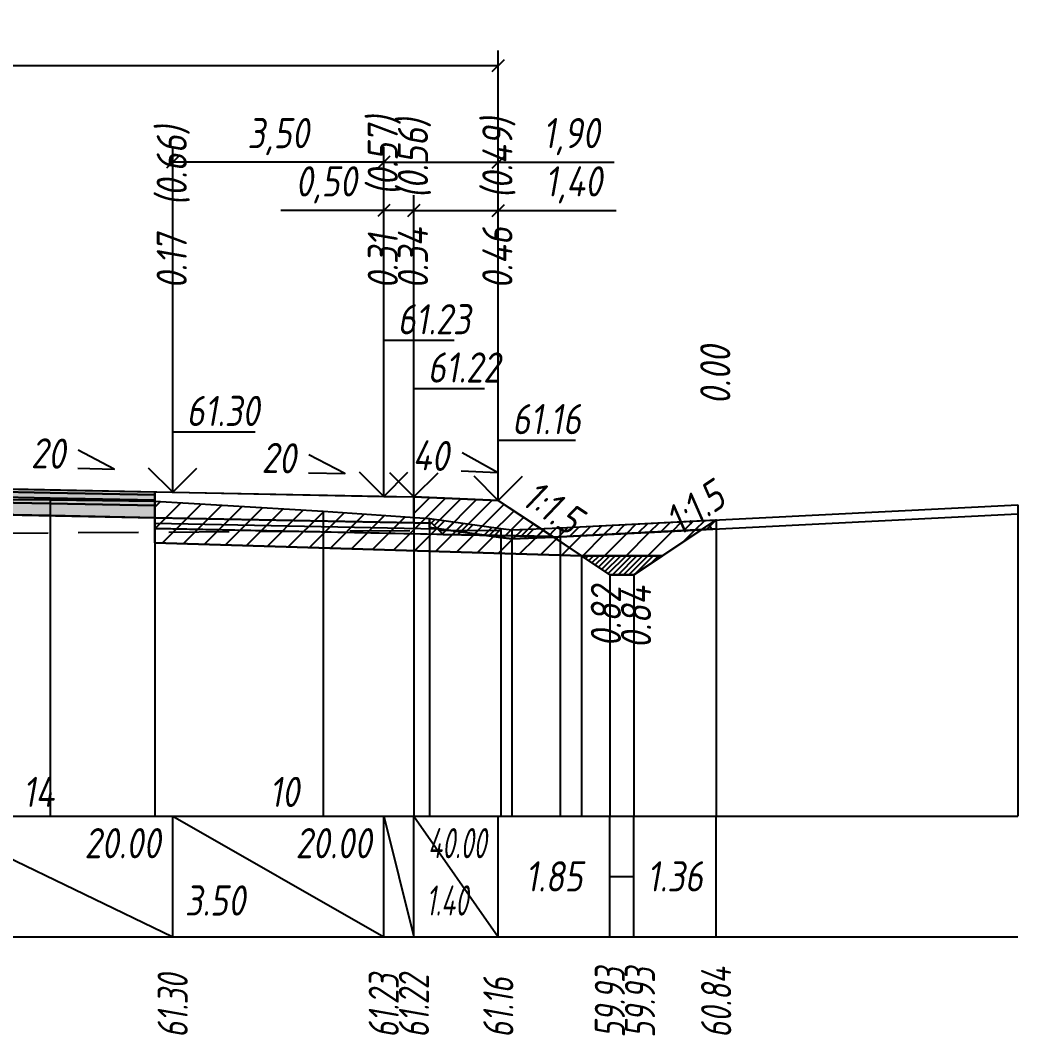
# Model space of a CAD drawing. Extents: x -717 to 1451, y -133302 to 233.
# Drawn here: x 165.5 to 248.2, y -52168.2 to -52084 of the extents above; entities that cross this region are included whole.
import ezdxf
from ezdxf.enums import TextEntityAlignment as Align

# ---------------------------------------------------------------- set-up
doc = ezdxf.new("R2010")
doc.units = 0
doc.linetypes.add('штриховая', pattern=[0.75, 0.5, -0.25])
for name, color, linetype in [('Интерполированный поперечник', 2, 'Continuous'), ('Код_514', 1, 'Continuous'), ('Контур_0', 7, 'Continuous'), ('Контур_2521', 7, 'Continuous'), ('Контур_2564', 7, 'Continuous'), ('Контур_2660', 7, 'Continuous'), ('Контур_2665', 7, 'Continuous'), ('Контур_400', 7, 'Continuous'), ('Контур_508', 7, 'Continuous'), ('Контур_512', 7, 'Continuous'), ('Контур_513', 7, 'Continuous'), ('Контур_818', 7, 'Continuous'), ('Красный поперечник', 1, 'Continuous'), ('Объём_2501', 7, 'Continuous'), ('Объём_2564', 7, 'Continuous'), ('Объём_2650', 7, 'Continuous'), ('Объём_2660', 7, 'Continuous'), ('Объём_2661', 7, 'Continuous'), ('Объём_2662', 7, 'Continuous'), ('Объём_2663', 7, 'Continuous'), ('Объём_2664', 7, 'Continuous'), ('Объём_2665', 7, 'Continuous'), ('Объём_2666', 7, 'Continuous'), ('Объём_2667', 7, 'Continuous'), ('Объём_2668', 7, 'Continuous'), ('Объём_2669', 7, 'Continuous'), ('Объём_2675', 7, 'Continuous'), ('Объём_2753', 7, 'Continuous'), ('Откосы', 7, 'Continuous'), ('Отметки покрытия', 7, 'Continuous'), ('Рабочие отметки', 7, 'Continuous'), ('Рабочие отметки доп.', 7, 'Continuous'), ('Слои выравнивания', 7, 'Continuous'), ('Таблица', 7, 'Continuous'), ('Уклоны проезжей части', 7, 'Continuous'), ('Черный поперечник', 3, 'Continuous')]:
    doc.layers.add(name, color=color, linetype=linetype)
for name, color, linetype, true_color in [('Контур_2540', 2, 'Continuous', 0xffff00), ('Контур_2560', 2, 'Continuous', 0xffff00), ('Контур_2561', 7, 'Continuous', 0xff8040), ('Контур_2562', 3, 'Continuous', 0x00ff00), ('Контур_2563', 7, 'Continuous', 0xff8000), ('Контур_2570', 7, 'Continuous', 0x80ff00), ('Контур_2725', 7, 'Continuous', 0x323232), ('Контур_2736', 4, 'Continuous', 0x00ffff), ('Контур_2737', 4, 'Continuous', 0x00ffff), ('Контур_2738', 4, 'Continuous', 0x00ffff), ('Контур_2739', 4, 'Continuous', 0x00ffff), ('Контур_2741', 4, 'Continuous', 0x00ffff), ('Контур_2742', 4, 'Continuous', 0x00ffff), ('Контур_2743', 4, 'Continuous', 0x00ffff), ('Контур_2744', 7, 'Continuous', 0xa4ffff), ('Контур_2745', 7, 'Continuous', 0xa4ffff), ('Контур_2747', 4, 'Continuous', 0x00ffff), ('Контур_2748', 4, 'Continuous', 0x00ffff), ('Контур_2749', 4, 'Continuous', 0x00ffff), ('Контур_2750', 4, 'Continuous', 0x00ffff), ('Контур_2751', 4, 'Continuous', 0x00ffff), ('Контур_2752', 4, 'Continuous', 0x00ffff), ('Контур_2760', 7, 'Continuous', 0x323232), ('Контур_2761', 7, 'Continuous', 0x323232), ('Контур_2762', 7, 'Continuous', 0x323232), ('Контур_2763', 7, 'Continuous', 0x323232), ('Контур_402', 7, 'Continuous', 0xff6464), ('Контур_703', 4, 'Continuous', 0x00ffff), ('Контур_705', 4, 'Continuous', 0x00ffff), ('Контур_707', 4, 'Continuous', 0x00ffff), ('Контур_720', 131, 'Continuous', 0xaaffff), ('Объём_2500', 7, 'Continuous', 0xc0c0c0), ('Объём_2520', 7, 'Continuous', 0x80ffff), ('Объём_2540', 2, 'Continuous', 0xffff00), ('Объём_2560', 2, 'Continuous', 0xffff00), ('Объём_2561', 7, 'Continuous', 0xff8040), ('Объём_2562', 3, 'Continuous', 0x00ff00), ('Объём_2563', 7, 'Continuous', 0xff8000), ('Объём_2570', 7, 'Continuous', 0x80ff00), ('Объём_2600', 7, 'Continuous', 0x808000), ('Объём_2620', 2, 'Continuous', 0xffff00), ('Объём_2746', 2, 'Continuous', 0xffff00)]:
    doc.layers.add(name, color=color, linetype=linetype, true_color=true_color)
doc.styles.get("Standard").update_dxf_attribs({"font": 'txt', "height": 2.5})
doc.styles.add('М', font='romand.shx', dxfattribs={"width": 0.8, "oblique": 10, "height": 2.5})
doc.dimstyles.new('ISO-25', dxfattribs={"dimtxt": 2.5, "dimasz": 2.5, "dimexe": 1.25, "dimexo": 0.625, "dimtad": 1, "dimtxsty": 'Standard', "dimcen": 2.5, "dimadec": 0, "dimazin": 0, "dimtfac": 1, "dimtmove": 0, "dimatfit": 3, "dimfxl": 1, "dimarcsym": 0})

# ---------------------------------------------------------------- blocks, each defined once
blk = doc.blocks.new('_Oblique')
at = {"color": 0, "linetype": 'ByBlock', "lineweight": -2}
blk.add_line((-0.5, -0.5), (0.5, 0.5), dxfattribs=at)
blk = doc.blocks.new('*D1242')
at = {"color": 0, "lineweight": -2, "transparency": 16777216}
for p, q in [((198.092, -52122.993), (198.092, -52098.553)), ((205.092, -52123.273), (205.092, -52098.553)), ((198.092, -52099.803), (205.092, -52099.803)), ((205.092, -52099.803), (214.876, -52099.803))]:
    blk.add_line(p, q, dxfattribs=at)
at = {"layer": 'Defpoints', "color": 0, "transparency": 16777216}
for p in [(205.092, -52099.803), (198.092, -52123.618), (205.092, -52123.898)]:
    blk.add_point(p, dxfattribs=at)
at = {"color": 0, "lineweight": -2, "transparency": 16777216, "rotation": 180}
blk.add_blockref('_Oblique', (198.092, -52099.803), dxfattribs=at)
at = {"color": 0, "lineweight": -2, "transparency": 16777216}
blk.add_blockref('_Oblique', (205.092, -52099.803), dxfattribs=at)
at = {"color": 0, "transparency": 16777216, "insert": (211.336, -52097.69), "char_height": 2.5, "width": 8.75, "attachment_point": 5, "style": 'М'}
blk.add_mtext('1,40', dxfattribs=at)
blk = doc.blocks.new('*D1244')
at = {"color": 0, "lineweight": -2, "transparency": 16777216}
for p, q in [((195.592, -52122.943), (195.592, -52098.553)), ((198.092, -52122.993), (198.092, -52098.553)), ((195.592, -52099.803), (187.07, -52099.803)), ((198.092, -52099.803), (195.592, -52099.803))]:
    blk.add_line(p, q, dxfattribs=at)
at = {"layer": 'Defpoints', "color": 0, "transparency": 16777216}
for p in [(198.092, -52099.803), (195.592, -52123.568), (198.092, -52123.618)]:
    blk.add_point(p, dxfattribs=at)
at = {"color": 0, "lineweight": -2, "transparency": 16777216, "rotation": 180}
blk.add_blockref('_Oblique', (195.592, -52099.803), dxfattribs=at)
at = {"color": 0, "lineweight": -2, "transparency": 16777216}
blk.add_blockref('_Oblique', (198.092, -52099.803), dxfattribs=at)
at = {"color": 0, "transparency": 16777216, "insert": (190.831, -52097.69), "char_height": 2.5, "width": 9.16667, "attachment_point": 5, "style": 'М'}
blk.add_mtext('0,50', dxfattribs=at)
blk = doc.blocks.new('*D1246')
at = {"color": 0, "lineweight": -2, "transparency": 16777216}
for p, q in [((178.092, -52122.593), (178.092, -52094.553)), ((195.592, -52122.943), (195.592, -52094.553)), ((195.592, -52095.803), (178.092, -52095.803))]:
    blk.add_line(p, q, dxfattribs=at)
at = {"layer": 'Defpoints', "color": 0, "transparency": 16777216}
for p in [(178.092, -52095.803), (178.092, -52123.218), (195.592, -52123.568)]:
    blk.add_point(p, dxfattribs=at)
at = {"color": 0, "lineweight": -2, "transparency": 16777216, "rotation": 180}
blk.add_blockref('_Oblique', (178.092, -52095.803), dxfattribs=at)
at = {"color": 0, "lineweight": -2, "transparency": 16777216}
blk.add_blockref('_Oblique', (195.592, -52095.803), dxfattribs=at)
at = {"color": 0, "transparency": 16777216, "insert": (186.842, -52093.69), "char_height": 2.5, "width": 9.58333, "attachment_point": 5, "style": 'М'}
blk.add_mtext('3,50', dxfattribs=at)
blk = doc.blocks.new('*D1247')
at = {"color": 0, "lineweight": -2, "transparency": 16777216}
for p, q in [((195.592, -52122.943), (195.592, -52094.553)), ((205.092, -52123.273), (205.092, -52094.553)), ((195.592, -52095.803), (205.092, -52095.803)), ((205.092, -52095.803), (214.689, -52095.803))]:
    blk.add_line(p, q, dxfattribs=at)
at = {"layer": 'Defpoints', "color": 0, "transparency": 16777216}
for p in [(195.592, -52095.803), (195.592, -52123.568), (205.092, -52123.898)]:
    blk.add_point(p, dxfattribs=at)
at = {"color": 0, "lineweight": -2, "transparency": 16777216, "rotation": 180}
blk.add_blockref('_Oblique', (195.592, -52095.803), dxfattribs=at)
at = {"color": 0, "lineweight": -2, "transparency": 16777216}
blk.add_blockref('_Oblique', (205.092, -52095.803), dxfattribs=at)
at = {"color": 0, "transparency": 16777216, "insert": (211.149, -52093.69), "char_height": 2.5, "width": 8.75, "attachment_point": 5, "style": 'М'}
blk.add_mtext('1,90', dxfattribs=at)
blk = doc.blocks.new('*D1249')
at = {"color": 0, "lineweight": -2, "transparency": 16777216}
for p, q in [((109.592, -52123.273), (109.592, -52086.553)), ((205.092, -52123.273), (205.092, -52086.553)), ((109.592, -52087.803), (205.092, -52087.803))]:
    blk.add_line(p, q, dxfattribs=at)
at = {"layer": 'Defpoints', "color": 0, "transparency": 16777216}
for p in [(205.092, -52087.803), (109.592, -52123.898), (205.092, -52123.898)]:
    blk.add_point(p, dxfattribs=at)
at = {"color": 0, "lineweight": -2, "transparency": 16777216, "rotation": 180}
blk.add_blockref('_Oblique', (109.592, -52087.803), dxfattribs=at)
at = {"color": 0, "lineweight": -2, "transparency": 16777216}
blk.add_blockref('_Oblique', (205.092, -52087.803), dxfattribs=at)
at = {"color": 0, "transparency": 16777216, "insert": (157.342, -52085.69), "char_height": 2.5, "width": 10.41667, "attachment_point": 5, "style": 'М'}
blk.add_mtext('19,10', dxfattribs=at)

msp = doc.modelspace()

# ---------------------------------------------------------------- hatches: boundary and pattern name
at = {"layer": 'Объём_2563'}
h = msp.add_hatch(dxfattribs=at)
h.set_pattern_fill('ANSI31', color=256, scale=0.3)
h.paths.add_polyline_path([(200.511, -52126.654), (199.592, -52125.736), (198.092, -52125.706), (198.092, -52123.556), (205.092, -52123.836), (209.592, -52126.836)])
at = {"layer": 'Объём_2570'}
h = msp.add_hatch(dxfattribs=at)
h.set_pattern_fill('ANSI31', color=256, scale=0.2)
h.paths.add_polyline_path([(223.155, -52126.206), (210.212, -52126.856), (206.219, -52127.038), (205.307, -52126.926), (199.386, -52126.078), (199.386, -52125.328), (205.307, -52126.176), (206.219, -52126.288), (210.212, -52126.106), (223.155, -52125.456)])
at = {"layer": 'Объём_2600'}
h = msp.add_hatch(dxfattribs=at)
h.set_pattern_fill('ANSI31', color=6, scale=0.4)
h.paths.add_polyline_path([(218.694, -52128.43), (211.984, -52128.43), (176.61, -52127.369), (176.61, -52123.908), (190.574, -52124.728), (199.386, -52125.328), (199.386, -52126.078), (205.307, -52126.926), (206.219, -52127.038), (210.212, -52126.856), (221.938, -52126.267)])
h = msp.add_hatch(dxfattribs=at)
h.set_pattern_fill('HONEY', color=5, scale=0.3)
h.paths.add_polyline_path([(221.938, -52126.267), (223.155, -52125.456), (223.155, -52126.206)])
at = {"layer": 'Объём_2620'}
h = msp.add_hatch(dxfattribs=at)
h.set_pattern_fill('ANSI31', color=2, scale=0.1)
h.paths.add_polyline_path([(211.984, -52128.43), (218.694, -52128.43), (216.339, -52130), (214.339, -52130)])
at = {"layer": 'Слои выравнивания'}
for color, points in [(2, [(157.342, -52122.741), (167.934, -52122.952), (176.61, -52123.126), (176.61, -52123.376), (167.934, -52123.202), (157.342, -52122.991)]), (3, [(157.342, -52122.991), (167.934, -52123.202), (176.61, -52123.376), (176.61, -52123.826), (167.934, -52123.652), (157.342, -52123.441)]), (4, [(157.342, -52123.441), (167.934, -52123.652), (176.61, -52123.826), (176.61, -52124.276), (167.934, -52124.102), (157.342, -52123.891)]), (5, [(157.342, -52123.891), (167.934, -52124.102), (176.61, -52124.276), (176.61, -52125.276), (167.934, -52125.102), (157.342, -52124.891)])]:
    msp.add_hatch(color=color, dxfattribs=at).paths.add_polyline_path(points)

# ---------------------------------------------------------------- linework, layer by layer
at = {"layer": 'Интерполированный поперечник', "linetype": 'штриховая', "ltscale": 10, "flags": 128}
msp.add_lwpolyline([(87.77, -52127.001), (206.219, -52126.288)], dxfattribs=at)
at = {"layer": 'Код_514'}
for p, q in [((157.342, -52150), (178.092, -52160)), ((178.092, -52160), (178.092, -52150)), ((178.092, -52150), (195.592, -52160)), ((195.592, -52160), (195.592, -52150)), ((195.592, -52150), (198.092, -52160)), ((198.092, -52160), (198.092, -52150)), ((198.092, -52150), (205.092, -52160)), ((205.092, -52160), (205.092, -52150)), ((214.339, -52160), (214.339, -52150)), ((216.339, -52160), (216.339, -52150)), ((223.155, -52160), (223.155, -52150)), ((214.339, -52155), (216.339, -52155))]:
    msp.add_line(p, q, dxfattribs=at)
at = {"layer": 'Контур_0', "flags": 128}
for points in [[(176.61, -52123.126), (198.092, -52123.556), (198.092, -52125.706), (176.61, -52125.276), (176.61, -52123.126), (176.61, -52123.126)], [(205.092, -52123.836), (208.608, -52126.179), (208.608, -52126.179), (208.608, -52126.179), (208.608, -52126.179), (208.608, -52126.179), (208.608, -52126.179), (208.608, -52126.179), (208.608, -52126.179), (208.608, -52126.179), (208.608, -52126.179), (208.608, -52126.179), (208.608, -52126.179), (208.608, -52126.179), (208.608, -52126.179), (214.339, -52130)], [(205.092, -52123.836), (208.608, -52126.179), (208.608, -52126.179), (208.608, -52126.179), (208.608, -52126.179), (208.608, -52126.179), (208.608, -52126.179), (208.608, -52126.179), (208.608, -52126.179), (208.608, -52126.179), (208.608, -52126.179), (208.608, -52126.179), (208.608, -52126.179), (208.608, -52126.179), (208.608, -52126.179), (214.339, -52130), (216.339, -52130), (223.155, -52125.456), (223.155, -52125.456), (223.155, -52125.456), (223.155, -52125.456), (223.155, -52125.456), (223.155, -52125.456), (223.155, -52125.456), (223.155, -52125.456), (223.155, -52125.456), (223.155, -52125.456), (223.155, -52125.456), (223.155, -52125.456), (223.155, -52125.456)], [(178.092, -52125.306), (199.592, -52125.736), (200.511, -52126.654), (176.61, -52126.176), (176.61, -52125.276), (178.092, -52125.306), (178.092, -52125.306)], [(198.092, -52125.706), (199.592, -52125.736), (200.511, -52126.654), (209.592, -52126.836)]]:
    msp.add_lwpolyline(points, dxfattribs=at)
at = {"layer": 'Контур_2521', "color": 250, "flags": 128}
msp.add_lwpolyline([(176.61, -52125.726), (200.052, -52126.195)], dxfattribs=at)
at = {"layer": 'Контур_2540', "flags": 128}
msp.add_lwpolyline([(178.092, -52126.206), (209.592, -52126.836), (211.984, -52128.43), (176.61, -52127.369), (176.61, -52126.176), (178.092, -52126.206), (178.092, -52126.206)], dxfattribs=at)
at = {"layer": 'Контур_2560', "flags": 128}
msp.add_lwpolyline([(198.092, -52123.556), (205.092, -52123.836), (205.092, -52123.836), (205.092, -52123.836)], dxfattribs=at)
at = {"layer": 'Контур_2561', "flags": 128}
msp.add_lwpolyline([(198.092, -52123.556), (198.092, -52123.556), (205.092, -52123.836), (205.092, -52123.836), (198.092, -52123.556)], dxfattribs=at)
at = {"layer": 'Контур_2562', "flags": 128}
msp.add_lwpolyline([(205.092, -52123.836), (205.092, -52123.836), (205.092, -52123.836), (205.092, -52123.836), (205.092, -52123.836)], dxfattribs=at)
at = {"layer": 'Контур_2563', "flags": 128}
msp.add_lwpolyline([(200.511, -52126.654), (199.592, -52125.736), (198.092, -52125.706), (198.092, -52123.556), (205.092, -52123.836), (209.592, -52126.836), (200.511, -52126.654), (200.511, -52126.654)], dxfattribs=at)
at = {"layer": 'Контур_2564', "flags": 128}
msp.add_lwpolyline([(198.092, -52123.556), (205.092, -52123.836)], dxfattribs=at)
at = {"layer": 'Контур_2570', "flags": 128}
msp.add_lwpolyline([(80, -52128.262), (80.758, -52128.234), (87.77, -52127.751), (87.77, -52127.751), (92.365, -52127.294), (98.32, -52126.581), (98.32, -52125.831), (119.715, -52124.898), (131.721, -52124.201), (140.283, -52123.996), (154.298, -52123.667), (157.342, -52123.697), (167.934, -52123.803), (176.61, -52123.908), (190.574, -52124.728), (199.386, -52125.328), (199.386, -52126.078), (205.307, -52126.926), (206.219, -52127.038), (206.219, -52127.038), (210.212, -52126.856), (248.155, -52124.951)], dxfattribs=at)
at = {"layer": 'Контур_2660', "flags": 128}
msp.add_lwpolyline([(176.61, -52127.369), (211.984, -52128.43)], dxfattribs=at)
at = {"layer": 'Контур_2665', "flags": 128}
msp.add_lwpolyline([(205.092, -52123.836), (205.092, -52123.836)], dxfattribs=at)
at = {"layer": 'Контур_2725', "flags": 128}
msp.add_lwpolyline([(131.721, -52125.403), (136.592, -52125.306), (140.283, -52125.232), (154.298, -52124.951), (157.342, -52124.891), (167.934, -52125.102), (176.61, -52125.276)], dxfattribs=at)
at = {"layer": 'Контур_2736', "flags": 128}
for points in [[(205.092, -52123.836), (208.608, -52126.179)], [(208.608, -52126.179), (214.339, -52130)]]:
    msp.add_lwpolyline(points, dxfattribs=at)
at = {"layer": 'Контур_2737', "flags": 128}
msp.add_lwpolyline([(208.608, -52126.179), (208.608, -52126.179)], dxfattribs=at)
at = {"layer": 'Контур_2738', "flags": 128}
msp.add_lwpolyline([(208.608, -52126.179), (208.608, -52126.179)], dxfattribs=at)
at = {"layer": 'Контур_2739', "flags": 128}
msp.add_lwpolyline([(208.608, -52126.179), (208.608, -52126.179)], dxfattribs=at)
at = {"layer": 'Контур_2741', "flags": 128}
msp.add_lwpolyline([(223.155, -52125.456), (223.155, -52125.456)], dxfattribs=at)
at = {"layer": 'Контур_2742', "flags": 128}
msp.add_lwpolyline([(223.155, -52125.456), (223.155, -52125.456)], dxfattribs=at)
at = {"layer": 'Контур_2743', "flags": 128}
msp.add_lwpolyline([(223.155, -52125.456), (223.155, -52125.456)], dxfattribs=at)
at = {"layer": 'Контур_2744', "flags": 128}
msp.add_lwpolyline([(223.155, -52125.456), (223.155, -52125.456)], dxfattribs=at)
msp.add_lwpolyline([(223.155, -52125.456), (223.155, -52125.456)], dxfattribs=at)
msp.add_lwpolyline([(223.155, -52125.456), (223.155, -52125.456)], dxfattribs=at)
msp.add_lwpolyline([(223.155, -52125.456), (223.155, -52125.456)], dxfattribs=at)
msp.add_lwpolyline([(223.155, -52125.456), (223.155, -52125.456)], dxfattribs=at)
msp.add_lwpolyline([(223.155, -52125.456), (223.155, -52125.456)], dxfattribs=at)
at = {"layer": 'Контур_2745', "flags": 128}
msp.add_lwpolyline([(208.608, -52126.179), (208.608, -52126.179)], dxfattribs=at)
msp.add_lwpolyline([(208.608, -52126.179), (208.608, -52126.179)], dxfattribs=at)
msp.add_lwpolyline([(208.608, -52126.179), (208.608, -52126.179)], dxfattribs=at)
msp.add_lwpolyline([(208.608, -52126.179), (208.608, -52126.179)], dxfattribs=at)
msp.add_lwpolyline([(208.608, -52126.179), (208.608, -52126.179)], dxfattribs=at)
msp.add_lwpolyline([(208.608, -52126.179), (208.608, -52126.179)], dxfattribs=at)
at = {"layer": 'Контур_2747', "flags": 128}
msp.add_lwpolyline([(208.608, -52126.179), (208.608, -52126.179)], dxfattribs=at)
at = {"layer": 'Контур_2748', "flags": 128}
msp.add_lwpolyline([(208.608, -52126.179), (208.608, -52126.179)], dxfattribs=at)
at = {"layer": 'Контур_2749', "flags": 128}
msp.add_lwpolyline([(208.608, -52126.179), (208.608, -52126.179)], dxfattribs=at)
at = {"layer": 'Контур_2750', "flags": 128}
msp.add_lwpolyline([(223.155, -52125.456), (223.155, -52125.456)], dxfattribs=at)
at = {"layer": 'Контур_2751', "flags": 128}
msp.add_lwpolyline([(223.155, -52125.456), (223.155, -52125.456)], dxfattribs=at)
at = {"layer": 'Контур_2752', "flags": 128}
msp.add_lwpolyline([(223.155, -52125.456), (223.155, -52125.456)], dxfattribs=at)
at = {"layer": 'Контур_2760', "flags": 128}
msp.add_lwpolyline([(131.721, -52123.253), (136.592, -52123.156), (140.283, -52123.082), (154.298, -52122.801), (157.342, -52122.741), (167.934, -52122.952), (176.61, -52123.126)], dxfattribs=at)
at = {"layer": 'Контур_2761', "flags": 128}
msp.add_lwpolyline([(131.721, -52123.503), (136.592, -52123.406), (140.283, -52123.332), (154.298, -52123.051), (157.342, -52122.991), (167.934, -52123.202), (176.61, -52123.376)], dxfattribs=at)
at = {"layer": 'Контур_2762', "flags": 128}
msp.add_lwpolyline([(131.721, -52123.953), (136.592, -52123.856), (140.283, -52123.782), (154.298, -52123.501), (157.342, -52123.441), (167.934, -52123.652), (176.61, -52123.826)], dxfattribs=at)
at = {"layer": 'Контур_2763', "flags": 128}
msp.add_lwpolyline([(131.721, -52124.403), (136.592, -52124.306), (140.283, -52124.232), (154.298, -52123.951), (157.342, -52123.891), (167.934, -52124.102), (176.61, -52124.276)], dxfattribs=at)
at = {"layer": 'Контур_400', "flags": 128}
msp.add_lwpolyline([(157.342, -52122.741), (178.092, -52123.156), (195.592, -52123.506), (195.592, -52123.506), (195.592, -52123.506), (195.592, -52123.506), (195.592, -52123.506), (195.592, -52123.506), (198.092, -52123.556)], dxfattribs=at)
at = {"layer": 'Контур_402', "flags": 128}
msp.add_lwpolyline([(105, -52128.361), (131.721, -52127.559), (131.721, -52125.403), (157.342, -52124.891), (176.61, -52125.276), (176.61, -52127.369), (211.984, -52128.43)], dxfattribs=at)
at = {"layer": 'Контур_508', "flags": 128}
msp.add_lwpolyline([(105, -52128.361), (131.721, -52127.559), (131.721, -52125.403), (157.342, -52124.891), (176.61, -52125.276), (176.61, -52127.369), (211.984, -52128.43), (214.339, -52130), (216.339, -52130), (223.155, -52125.456)], dxfattribs=at)
at = {"layer": 'Контур_512', "flags": 128}
msp.add_lwpolyline([(176.61, -52127.369), (211.984, -52128.43), (214.339, -52130), (216.339, -52130), (223.155, -52125.456)], dxfattribs=at)
at = {"layer": 'Контур_513', "flags": 128}
msp.add_lwpolyline([(105, -52128.361), (131.721, -52127.559), (131.721, -52125.403), (157.342, -52124.891), (176.61, -52125.276), (176.61, -52127.369), (211.984, -52128.43), (214.339, -52130), (216.339, -52130), (223.155, -52125.456)], dxfattribs=at)
at = {"layer": 'Контур_703', "flags": 128}
msp.add_lwpolyline([(205.092, -52123.836), (208.608, -52126.179)], dxfattribs=at)
at = {"layer": 'Контур_705', "flags": 128}
msp.add_lwpolyline([(208.608, -52126.179), (208.608, -52126.179)], dxfattribs=at)
at = {"layer": 'Контур_707', "flags": 128}
msp.add_lwpolyline([(216.339, -52130), (223.155, -52125.456)], dxfattribs=at)
at = {"layer": 'Контур_720', "flags": 128}
msp.add_lwpolyline([(214.339, -52130), (216.339, -52130)], dxfattribs=at)
at = {"layer": 'Контур_818', "flags": 128}
msp.add_lwpolyline([(105, -52125.54), (119.715, -52124.898), (131.721, -52124.201), (140.283, -52123.996), (154.298, -52123.667), (157.342, -52123.697), (167.934, -52123.803), (176.61, -52123.908), (190.574, -52124.728), (199.386, -52125.328), (199.386, -52126.078), (205.307, -52126.926), (206.219, -52127.038), (206.219, -52127.038), (210.212, -52126.856), (223.155, -52126.206)], dxfattribs=at)
at = {"layer": 'Красный поперечник'}
for p, q in [((157.342, -52122.741), (178.092, -52123.156)), ((178.092, -52123.156), (195.592, -52123.506)), ((195.592, -52123.506), (198.092, -52123.556)), ((198.092, -52123.556), (205.092, -52123.836)), ((205.092, -52123.836), (214.339, -52130)), ((216.339, -52130), (223.155, -52125.456)), ((223.155, -52125.456), (223.155, -52150)), ((176.61, -52127.369), (176.61, -52150)), ((211.984, -52128.43), (211.984, -52150)), ((214.339, -52130), (214.339, -52150)), ((214.339, -52130), (216.339, -52130)), ((216.339, -52130), (216.339, -52150))]:
    msp.add_line(p, q, dxfattribs=at)
at = {"layer": 'Объём_2500', "flags": 128}
msp.add_lwpolyline([(176.61, -52123.126), (198.092, -52123.556), (198.092, -52125.706), (176.61, -52125.276), (176.61, -52123.126), (176.61, -52123.126)], dxfattribs=at)
at = {"layer": 'Объём_2501', "flags": 128}
msp.add_lwpolyline([(157.342, -52122.741), (178.092, -52123.156), (195.592, -52123.506), (195.592, -52123.506), (195.592, -52123.506), (195.592, -52123.506), (195.592, -52123.506), (195.592, -52123.506), (198.092, -52123.556)], dxfattribs=at)
at = {"layer": 'Объём_2520', "color": 250, "flags": 128}
msp.add_lwpolyline([(178.092, -52125.306), (199.592, -52125.736), (200.511, -52126.654), (176.61, -52126.176), (176.61, -52125.276), (178.092, -52125.306), (178.092, -52125.306)], dxfattribs=at)
at = {"layer": 'Объём_2540', "flags": 128}
msp.add_lwpolyline([(178.092, -52126.206), (209.592, -52126.836), (211.984, -52128.43), (176.61, -52127.369), (176.61, -52126.176), (178.092, -52126.206), (178.092, -52126.206)], dxfattribs=at)
at = {"layer": 'Объём_2560', "flags": 128}
msp.add_lwpolyline([(198.092, -52123.556), (205.092, -52123.836), (205.092, -52123.836), (205.092, -52123.836)], dxfattribs=at)
at = {"layer": 'Объём_2561', "flags": 128}
msp.add_lwpolyline([(198.092, -52123.556), (198.092, -52123.556), (205.092, -52123.836), (205.092, -52123.836), (198.092, -52123.556)], dxfattribs=at)
at = {"layer": 'Объём_2562', "flags": 128}
msp.add_lwpolyline([(205.092, -52123.836), (205.092, -52123.836), (205.092, -52123.836), (205.092, -52123.836), (205.092, -52123.836)], dxfattribs=at)
at = {"layer": 'Объём_2563', "color": 250, "flags": 128}
msp.add_lwpolyline([(200.511, -52126.654), (199.592, -52125.736), (198.092, -52125.706), (198.092, -52123.556), (205.092, -52123.836), (209.592, -52126.836), (200.511, -52126.654), (200.511, -52126.654)], dxfattribs=at)
at = {"layer": 'Объём_2564', "flags": 128}
msp.add_lwpolyline([(198.092, -52123.556), (205.092, -52123.836)], dxfattribs=at)
at = {"layer": 'Объём_2570', "flags": 128}
msp.add_lwpolyline([(223.155, -52126.206), (210.212, -52126.856), (206.219, -52127.038), (205.307, -52126.926), (199.386, -52126.078), (199.386, -52125.328), (205.307, -52126.176), (206.219, -52126.288), (210.212, -52126.106), (223.155, -52125.456), (223.155, -52126.206), (223.155, -52126.206)], dxfattribs=at)
at = {"layer": 'Объём_2600', "color": 5, "flags": 128}
msp.add_lwpolyline([(221.938, -52126.267), (223.155, -52125.456), (223.155, -52126.206), (221.938, -52126.267), (221.938, -52126.267)], dxfattribs=at)
at = {"layer": 'Объём_2620', "flags": 128}
msp.add_lwpolyline([(211.984, -52128.43), (218.694, -52128.43), (216.339, -52130), (214.339, -52130), (211.984, -52128.43), (211.984, -52128.43)], dxfattribs=at)
at = {"layer": 'Объём_2650', "color": 6, "flags": 128}
msp.add_lwpolyline([(218.694, -52128.43), (211.984, -52128.43), (176.61, -52127.369), (176.61, -52123.908), (190.574, -52124.728), (199.386, -52125.328), (199.386, -52126.078), (205.307, -52126.926), (206.219, -52127.038), (210.212, -52126.856), (221.938, -52126.267), (218.694, -52128.43), (218.694, -52128.43)], dxfattribs=at)
at = {"layer": 'Объём_2660', "flags": 128}
msp.add_lwpolyline([(176.61, -52127.369), (211.984, -52128.43)], dxfattribs=at)
at = {"layer": 'Объём_2661', "flags": 128}
msp.add_lwpolyline([(205.092, -52123.836), (208.608, -52126.179), (211.984, -52128.43)], dxfattribs=at)
at = {"layer": 'Объём_2662', "flags": 128}
msp.add_lwpolyline([(218.694, -52128.43), (223.155, -52125.456)], dxfattribs=at)
at = {"layer": 'Объём_2663', "flags": 128}
for points in [[(211.984, -52128.43), (214.339, -52130)], [(216.339, -52130), (218.694, -52128.43)]]:
    msp.add_lwpolyline(points, dxfattribs=at)
at = {"layer": 'Объём_2664', "flags": 128}
msp.add_lwpolyline([(214.339, -52130), (216.339, -52130)], dxfattribs=at)
at = {"layer": 'Объём_2665', "flags": 128}
msp.add_lwpolyline([(205.092, -52123.836), (205.092, -52123.836)], dxfattribs=at)
at = {"layer": 'Объём_2666', "flags": 128}
for points in [[(205.092, -52123.836), (208.608, -52126.179)], [(208.608, -52126.179), (211.984, -52128.43)]]:
    msp.add_lwpolyline(points, dxfattribs=at)
at = {"layer": 'Объём_2667', "flags": 128}
for points in [[(223.155, -52125.456), (223.155, -52125.456)], [(208.608, -52126.179), (208.608, -52126.179)]]:
    msp.add_lwpolyline(points, dxfattribs=at)
at = {"layer": 'Объём_2668', "flags": 128}
for points in [[(223.155, -52125.456), (223.155, -52125.456)], [(208.608, -52126.179), (208.608, -52126.179)]]:
    msp.add_lwpolyline(points, dxfattribs=at)
at = {"layer": 'Объём_2669', "flags": 128}
for points in [[(223.155, -52125.456), (223.155, -52125.456)], [(208.608, -52126.179), (208.608, -52126.179)]]:
    msp.add_lwpolyline(points, dxfattribs=at)
at = {"layer": 'Объём_2675', "flags": 128}
for points in [[(223.155, -52125.456), (223.155, -52125.456)], [(223.155, -52125.456), (223.155, -52125.456)], [(223.155, -52125.456), (223.155, -52125.456)], [(223.155, -52125.456), (223.155, -52125.456)], [(223.155, -52125.456), (223.155, -52125.456)], [(223.155, -52125.456), (223.155, -52125.456)], [(208.608, -52126.179), (208.608, -52126.179)], [(208.608, -52126.179), (208.608, -52126.179)], [(208.608, -52126.179), (208.608, -52126.179)], [(208.608, -52126.179), (208.608, -52126.179)], [(208.608, -52126.179), (208.608, -52126.179)], [(208.608, -52126.179), (208.608, -52126.179)]]:
    msp.add_lwpolyline(points, dxfattribs=at)
at = {"layer": 'Объём_2746', "flags": 128}
msp.add_lwpolyline([(211.984, -52128.43), (176.61, -52127.369), (176.61, -52123.908), (190.574, -52124.728), (199.386, -52125.328), (199.386, -52126.078), (205.307, -52126.926), (206.219, -52127.038), (209.661, -52126.881), (211.984, -52128.43), (211.984, -52128.43)], dxfattribs=at)
at = {"layer": 'Объём_2753', "flags": 128}
msp.add_lwpolyline([(176.61, -52123.126), (176.61, -52123.126)], dxfattribs=at)
at = {"layer": 'Откосы', "color": 1, "flags": 128}
for points in [[(170.231, -52121.181), (173.23, -52121.241), (170.261, -52119.682)], [(189.356, -52121.564), (192.355, -52121.624), (189.386, -52120.064)], [(202.023, -52121.4), (205.02, -52121.519), (202.083, -52119.901)]]:
    msp.add_lwpolyline(points, dxfattribs=at)
at = {"layer": 'Отметки покрытия', "color": 1}
for p, q in [((195.592, -52123.506), (195.592, -52110.556)), ((195.592, -52110.556), (201.442, -52110.556)), ((198.092, -52123.556), (198.092, -52114.556)), ((198.092, -52114.556), (203.942, -52114.556)), ((178.092, -52123.156), (178.092, -52118.156)), ((178.092, -52118.156), (184.942, -52118.156)), ((205.092, -52123.836), (205.092, -52118.836)), ((205.092, -52118.836), (211.492, -52118.836)), ((178.092, -52123.156), (176.092, -52121.156)), ((178.092, -52123.156), (180.092, -52121.156)), ((195.592, -52123.506), (193.592, -52121.506)), ((195.592, -52123.506), (197.592, -52121.506)), ((198.092, -52123.556), (196.092, -52121.556)), ((198.092, -52123.556), (200.092, -52121.556)), ((205.092, -52123.836), (203.092, -52121.836)), ((205.092, -52123.836), (207.092, -52121.836))]:
    msp.add_line(p, q, dxfattribs=at)
at = {"layer": 'Слои выравнивания'}
for p, q in [((176.61, -52123.126), (176.61, -52150)), ((198.092, -52123.556), (198.092, -52150))]:
    msp.add_line(p, q, dxfattribs=at)
at = {"layer": 'Слои выравнивания', "color": 2, "flags": 128}
msp.add_lwpolyline([(157.342, -52122.741), (167.934, -52122.952), (176.61, -52123.126), (176.61, -52123.376), (167.934, -52123.202), (157.342, -52122.991)], close=True, dxfattribs=at)
at = {"layer": 'Слои выравнивания', "color": 3, "flags": 128}
msp.add_lwpolyline([(157.342, -52122.991), (167.934, -52123.202), (176.61, -52123.376), (176.61, -52123.826), (167.934, -52123.652), (157.342, -52123.441)], close=True, dxfattribs=at)
at = {"layer": 'Слои выравнивания', "color": 4, "flags": 128}
msp.add_lwpolyline([(157.342, -52123.441), (167.934, -52123.652), (176.61, -52123.826), (176.61, -52124.276), (167.934, -52124.102), (157.342, -52123.891)], close=True, dxfattribs=at)
at = {"layer": 'Слои выравнивания', "color": 5, "flags": 128}
msp.add_lwpolyline([(157.342, -52123.891), (167.934, -52124.102), (176.61, -52124.276), (176.61, -52125.276), (167.934, -52125.102), (157.342, -52124.891)], close=True, dxfattribs=at)
at = {"layer": 'Таблица'}
for p, q in [((80, -52150), (248.155, -52150)), ((80, -52160), (248.155, -52160))]:
    msp.add_line(p, q, dxfattribs=at)
at = {"layer": 'Черный поперечник', "color": 7}
for p, q in [((167.934, -52123.803), (167.934, -52150)), ((176.61, -52123.908), (176.61, -52150)), ((190.574, -52124.728), (190.574, -52150)), ((248.155, -52124.201), (248.155, -52150)), ((199.386, -52125.328), (199.386, -52150)), ((205.307, -52126.176), (205.307, -52150)), ((206.219, -52126.288), (206.219, -52150)), ((210.212, -52126.106), (210.212, -52150))]:
    msp.add_line(p, q, dxfattribs=at)
at = {"layer": 'Черный поперечник', "flags": 128}
msp.add_lwpolyline([(80, -52127.512), (80.758, -52127.484), (87.77, -52127.001), (92.365, -52126.544), (98.32, -52125.831), (119.715, -52124.898), (131.721, -52124.201), (140.283, -52123.996), (154.298, -52123.667), (157.342, -52123.697), (167.934, -52123.803), (176.61, -52123.908), (190.574, -52124.728), (199.386, -52125.328), (205.307, -52126.176), (206.219, -52126.288), (210.212, -52126.106), (248.155, -52124.201)], dxfattribs=at)

# ---------------------------------------------------------------- texts
at = {"layer": 'Код_514', "style": 'М', "oblique": 10}
for s, width, p in [('20.00', 0.8, (177.092, -52151)), ('20.00', 0.8, (194.592, -52151)), ('40.00', 0.6, (204.092, -52151))]:
    msp.add_text(s, height=2.5, dxfattribs=dict(at, width=width)).set_placement(p, align=Align.TOP_RIGHT)
at = {"layer": 'Код_514', "style": 'М', "oblique": 10, "width": 0.8}
for s, p in [('1.85', (209.716, -52155)), ('1.36', (219.747, -52155))]:
    msp.add_text(s, height=2.5, dxfattribs=at).set_placement(p, align=Align.MIDDLE_CENTER)
at = {"layer": 'Код_514', "style": 'М', "oblique": 10}
for s, width, p in [('3.50', 0.8, (179.092, -52159)), ('1.40', 0.6, (199.092, -52159))]:
    msp.add_text(s, height=2.5, dxfattribs=dict(at, width=width)).set_placement(p, align=Align.BOTTOM_LEFT)
at = {"layer": 'Код_514', "style": 'М', "oblique": 10, "width": 0.7}
for s, p in [('59.93', (214.339, -52168.382)), ('59.93', (216.839, -52168.382)), ('60.84', (223.155, -52168.382)), ('61.30', (178.092, -52168.382)), ('61.23', (195.592, -52168.382)), ('61.22', (198.092, -52168.382)), ('61.16', (205.092, -52168.382))]:
    msp.add_text(s, height=2.5, rotation=90, dxfattribs=at).set_placement(p, align=Align.MIDDLE_LEFT)
at = {"layer": 'Отметки покрытия', "color": 1, "style": 'М', "oblique": 10, "width": 0.8}
for s, p in [('61.23', (196.733, -52110.824)), ('61.22', (199.233, -52114.824)), ('61.30', (179.233, -52118.424)), ('61.16', (206.233, -52119.104))]:
    msp.add_text(s, height=2.5, dxfattribs=at).set_placement(p, align=Align.BOTTOM_LEFT)
at = {"layer": 'Рабочие отметки', "color": 1, "style": 'М', "oblique": 10, "width": 0.8}
for s, p in [('0.34', (198.014, -52106.306)), ('0.46', (205.014, -52106.306)), ('0.17', (178.014, -52106.306)), ('0.31', (195.514, -52106.306)), ('0.00', (223.077, -52115.887))]:
    msp.add_text(s, height=2.5, rotation=90, dxfattribs=at).set_placement(p, align=Align.MIDDLE_LEFT)
for s, p in [('0.82', (214.011, -52130.931)), ('0.84', (216.511, -52130.931))]:
    msp.add_text(s, height=2.5, rotation=90, dxfattribs=at).set_placement(p, align=Align.MIDDLE_RIGHT)
at = {"layer": 'Рабочие отметки доп.', "color": 1, "style": 'М', "oblique": 10, "width": 0.8}
for s, p in [('(0.57)', (195.514, -52098.533)), ('(0.56)', (198.014, -52098.806)), ('(0.49)', (205.014, -52098.806)), ('(0.66)', (178.014, -52099.406))]:
    msp.add_text(s, height=2.5, rotation=90, dxfattribs=at).set_placement(p, align=Align.MIDDLE_LEFT)
at = {"layer": 'Слои выравнивания', "style": 'М', "oblique": 10, "width": 0.8}
for s, p in [('14', (166.976, -52150)), ('10', (187.351, -52150))]:
    msp.add_text(s, height=2.5, dxfattribs=at).set_placement(p, align=Align.BOTTOM_CENTER)
at = {"layer": 'Уклоны проезжей части', "color": 1, "style": 'М', "oblique": 10, "width": 0.8}
for s, rotation, p in [('20', 358.85423, (167.737, -52121.948)), ('40', 357.70938, (199.431, -52122.116)), ('20', 358.85423, (186.862, -52122.331)), ('1:1.5', 33.69007, (222.533, -52126.11)), ('1:1.5', 326.30994, (208.502, -52126.086))]:
    msp.add_text(s, height=2.5, rotation=rotation, dxfattribs=at).set_placement(p, align=Align.BOTTOM_CENTER)

# ---------------------------------------------------------------- dimensions: what is measured, and where the dimension line sits
at = {"color": 5}
dim = msp.add_linear_dim(base=(205.092, -52087.803), p1=(109.592, -52123.898), p2=(205.092, -52123.898), angle=180, dimstyle='ISO-25', override={"dimasz": 1, "dimlfac": 0.2, "dimzin": 0, "dimtxsty": 'М', "dimblk1": 'Oblique', "dimblk2": 'Oblique', "dimsah": 1}, dxfattribs=at)
dim.commit()
dim.dimension.update_dxf_attribs({"geometry": '*D1249', "text_midpoint": (157.342, -52085.69)})
dim = msp.add_linear_dim(base=(178.092, -52095.803), p1=(195.592, -52123.568), p2=(178.092, -52123.218), dimstyle='ISO-25', override={"dimasz": 1, "dimlfac": 0.2, "dimzin": 0, "dimtxsty": 'М', "dimblk1": 'Oblique', "dimblk2": 'Oblique', "dimsah": 1}, dxfattribs=at)
dim.commit()
dim.dimension.update_dxf_attribs({"geometry": '*D1246', "text_midpoint": (186.842, -52093.69)})
dim = msp.add_linear_dim(base=(195.592, -52095.803), p1=(205.092, -52123.898), p2=(195.592, -52123.568), dimstyle='ISO-25', override={"dimasz": 1, "dimlfac": 0.2, "dimzin": 0, "dimtxsty": 'М', "dimblk1": 'Oblique', "dimblk2": 'Oblique', "dimsah": 1}, dxfattribs=at)
dim.commit()
dim.dimension.update_dxf_attribs({"geometry": '*D1247', "text_midpoint": (211.149, -52095.803), "dimtype": 160})
for base, p1, p2, picture, middle in [((198.092, -52099.803), (195.592, -52123.568), (198.092, -52123.618), '*D1244', (190.831, -52099.803)), ((205.092, -52099.803), (198.092, -52123.618), (205.092, -52123.898), '*D1242', (211.336, -52099.803))]:
    dim = msp.add_linear_dim(base=base, p1=p1, p2=p2, angle=180, dimstyle='ISO-25', override={"dimasz": 1, "dimlfac": 0.2, "dimzin": 0, "dimtxsty": 'М', "dimblk1": 'Oblique', "dimblk2": 'Oblique', "dimsah": 1}, dxfattribs=at)
    dim.commit()
    dim.dimension.update_dxf_attribs({"geometry": picture, "text_midpoint": middle, "dimtype": 160})

doc.saveas('drawing.dxf')
